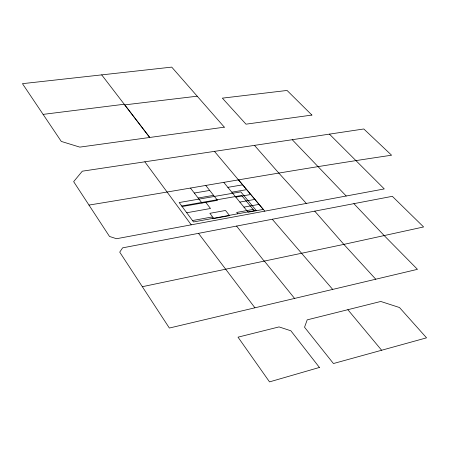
<?xml version="1.0" encoding="UTF-8"?>
<svg xmlns="http://www.w3.org/2000/svg" width="449" height="449" viewBox="0 0 449 449"><rect width="100%" height="100%" fill="white"/><g stroke="black" fill="none" stroke-linecap="round" stroke-linejoin="round"><path stroke-width="0.67" d="M381.628 350.248L426.55 337.833L399.487 307.52L380.769 301.464L307.2 319.862L304.54 327.231L333.444 363.533L381.628 350.248L347.863 309.703M332.703 289.409L417.463 269.338L384.277 235.674L353.868 203.661L122.616 247.848L119.726 252.125L169.363 328.039L332.703 289.409L272.268 219.252M142.339 286.703L343.861 244.385L423.609 226.958L392.331 196.32L353.868 203.661M329.42 134.122L384.277 188.928L116.516 238.722L109.505 236.46L73.653 181.643L82.296 171.192L363.808 128.975L391.584 155.214C290.43 170.137 189.882 188.653 88.964 205.07M192.509 220.566L211.703 217.035L212.759 218.41M253.157 209.414L236.702 212.439L237.785 213.791M243.953 207.124L259.051 204.379M239.856 202.089L254.892 199.407M186.728 212.759L210.508 208.499L205.782 202.392M181.699 205.968L241.641 195.472L254.257 210.749M182.126 206.546L217.512 200.327L205.861 185.572M235.804 197.117L250.783 194.49M198.127 198.015L213.578 195.349M231.802 192.206L246.72 189.63M194.31 193.042L209.7 190.432M227.845 187.351L242.707 184.831M43.104 114.383L124.244 104.247M197.201 96.193L124.715 104.875L149.742 137.467L101.698 74.876M292.248 139.718L346.207 196.011M375.74 279.199L343.861 244.385L314.738 211.142M306.336 203.431L278.554 172.792L254.476 145.375M214.448 151.369L264.781 211.153M238.745 180.088L263.26 209.419L248.106 212.22L223.939 182.558M264.349 261.06L294.6 298.433M236.578 226.066L264.141 261.122M190.539 188.131L201.994 203.055M198.503 233.351L254.92 307.795M144.842 161.808L191.229 224.82M319.43 367.45L269.529 381.886L238.015 337.165L279.048 326.911L290.873 330.79L319.43 367.45M256.138 210.401L193.541 221.958L179.173 202.55L240.821 191.869L256.138 210.401M229.596 215.638L213.887 218.54L209.874 213.314L225.516 210.474L229.596 215.638M224.326 127.174L79.799 147.12L61.283 141.424L22.45 83.666L171.731 67.114L224.326 127.174M311.903 115.073L245.996 124.177L222.356 98.151L287.057 90.457L311.903 115.073"/></g></svg>
